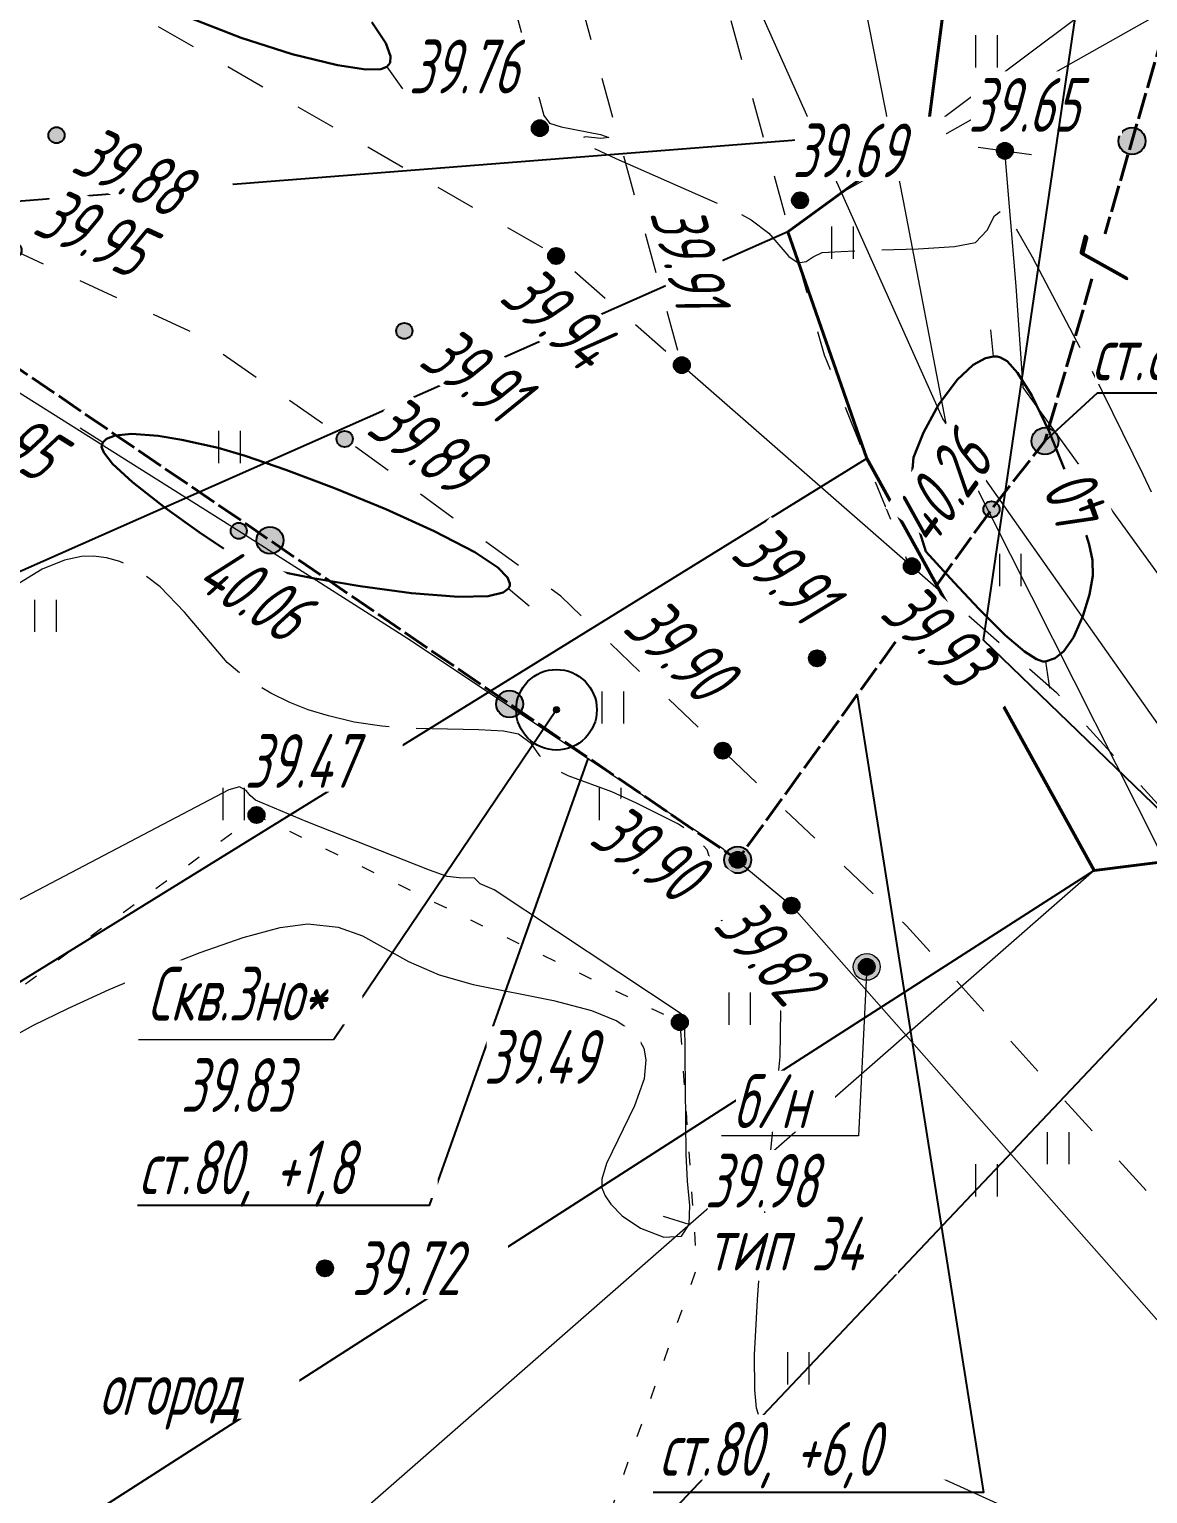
# Model space of a CAD drawing. Extents: x 2208637 to 2213412, y 575334 to 577367.
# Drawn here: x 2210995.19 to 2211016, y 576514.47 to 576541.71 of the extents above; entities that cross this region are included whole.
import ezdxf
from ezdxf.enums import TextEntityAlignment as Align

# ---------------------------------------------------------------- set-up
doc = ezdxf.new("R2010")
doc.units = 0
doc.header["$LTSCALE"] = 0.5
for name, pattern in [('2000_366_2', [1.5, 0.5, -1]), ('500_121_1_2', [1, 1, 0]), ('500_189_3_2', [3, 1.5, -1.5]), ('500_329_3', [6, 5, -1])]:
    doc.linetypes.add(name, pattern=pattern)
doc.layers.get('0').update_dxf_attribs({"lineweight": 25})
for name, color, linetype, lineweight in [('ИИ_ГАЗОПРОВОДЫ', 150, 'Continuous', 25), ('ИИ_ГОРИЗОНТАЛИ_ОСН', 32, 'Continuous', 15), ('ИИ_ГОРИЗОНТАЛИ_УТОЛЩ', 32, 'Continuous', 30), ('ИИ_ГРАНИЦЫ_ЗЕМЛЕПОЛЬЗОВАТЕЛЕЙ', 7, 'Continuous', 25), ('ИИ_ДОРОГИ_АД', 7, 'Continuous', 25), ('ИИ_КАБЕЛЯ_СВЯЗИ', 212, 'Continuous', 25), ('ИИ_ЛЭП_НН', 7, 'Continuous', 25), ('ИИ_ОГРАДЫ', 7, 'Continuous', 25), ('ИИ_ОТМЕТКИ', 7, 'Continuous', 25), ('ИИ_СКВАЖИНА', 7, 'Continuous', 25), ('ИИ_ТРАССЫ_КЛС', 5, 'Continuous', 40), ('ИИ_УГОДЬЯ', 7, 'Continuous', 25)]:
    doc.layers.add(name, color=color, linetype=linetype, lineweight=lineweight)
doc.styles.add('BM431', font='', dxfattribs={"height": 1})
doc.styles.add('D431', font='', dxfattribs={"height": 1})
doc.styles.add('GOST 2.304', font='cs_gost2304.shx', dxfattribs={"width": 0.8, "oblique": 15})
doc.styles.add('VNIPISIMPLEXCUR', font='simplex.shx', dxfattribs={"width": 0.8, "oblique": 15})
doc.styles.get('BM431').set_extended_font_data('bm431', italic=True)
doc.styles.get('D431').set_extended_font_data('D431', italic=True)
doc.linetypes.add('2000_417_2', pattern='A,0,[3,Topography.shx,S=1,R=0,X=0,Y=0],-1.5', length=1.5)
doc.linetypes.add('2000_475_1', pattern='A,3,[1,Topography.shx,S=0.5,R=90,X=0,Y=0],0', length=3)
doc.linetypes.add('2000_485_1', pattern='A,34.5,[1,Topography.shx,S=1.5,R=120,X=0.5,Y=-0.87],-0.01,[1,Topography.shx,S=1.5,R=0,X=-0.25,Y=0.43],0,[3,Topography.shx,S=1,R=0,X=0.5,Y=0],-0.01,[1,Topography.shx,S=1.5,R=60,X=0.5,Y=-0.87],-1,34.5', length=70.02)
doc.linetypes.add('500_132_1', pattern='A,4,[3,Topography.shx,S=2.5,R=0,X=0,Y=0],4,-2', length=10)
doc.linetypes.add('500_187', pattern='A,0,[3,Topography.shx,S=0.5,R=0,X=0,Y=0],-0.5', length=0.5)

# ---------------------------------------------------------------- blocks, each defined once
blk = doc.blocks.new('Лист 024_УС_ПК2+00-ПК8+57.26|2000_473')
at = {"color": 0, "linetype": 'Continuous', "lineweight": -2}
blk.add_lwpolyline([(0, 1), (0, -1)], dxfattribs=at)
blk = doc.blocks.new('500_329_6')
at = {"color": 0, "linetype": 'Continuous', "lineweight": -2}
blk.add_lwpolyline([(0, 0), (1, 0)], dxfattribs=at)
blk = doc.blocks.new('500_401')
at = {"color": 0, "linetype": 'Continuous', "lineweight": -2}
for points in [[(-0.4, 0), (-0.4, 1.2)], [(0.4, 0), (0.4, 1.2)]]:
    blk.add_lwpolyline(points, dxfattribs=at)
blk = doc.blocks.new('*U21')
at = {"color": 0, "linetype": 'Continuous', "lineweight": -2, "style": 'BM431'}
for tag, p in [('Характеристика', (3, 1.5)), ('Высота', (3, -3.5))]:
    blk.add_attdef(tag, p, '', height=2, dxfattribs=at)
at = {"color": 7, "linetype": 'Continuous', "lineweight": -2, "true_color": 0xffffff}
blk.add_wipeout([(0, 1.1), (0, -1.1), (1.2, -1.1), (1.2, 1.1)], dxfattribs=at)
at = {"color": 0, "linetype": 'Continuous', "lineweight": -2, "style": 'BM431'}
blk.add_attdef('Индекс_назначения_трубопровода', text='', height=2, dxfattribs=at).set_placement((0, 0), align=Align.MIDDLE_LEFT)
blk = doc.blocks.new('500_330_1')
at = {"linetype": 'Continuous', "lineweight": -2}
h = blk.add_hatch(color=0, dxfattribs=at)
h.dxf.hatch_style = 1
edge = h.paths.add_edge_path()
edge.add_arc((0, 0), 0.3, 0, 360)
at = {"color": 0, "linetype": 'Continuous', "lineweight": -2}
blk.add_circle((0, 0), 0.3, dxfattribs=at)
at = {"color": 0, "linetype": 'Continuous', "lineweight": -2, "style": 'GOST 2.304', "flags": 1}
for tag, p in [('Номер', (-1, -1)), ('Номер_рабочей_станции', (-1, -3.5))]:
    blk.add_attdef(tag, text='', height=2, dxfattribs=at).set_placement(p, align=Align.RIGHT)
at = {"color": 0, "linetype": 'Continuous', "lineweight": -2, "style": 'GOST 2.304'}
blk.add_attdef('Высота', (1, -1), '', height=2, dxfattribs=at)
at = {"color": 0, "linetype": 'Continuous', "lineweight": -2, "style": 'GOST 2.304', "flags": 1}
blk.add_attdef('Код', (0, -3.5), '', height=2, dxfattribs=at)
blk = doc.blocks.new('*U57')
at = {"linetype": 'Continuous', "lineweight": -2, "true_color": 0xffffff}
h = blk.add_hatch(color=7, dxfattribs=at)
h.dxf.hatch_style = 1
edge = h.paths.add_edge_path()
edge.add_arc((0, 0), 0.5, 0, 360)
at = {"linetype": 'Continuous', "lineweight": -2}
h = blk.add_hatch(color=0, dxfattribs=at)
edge = h.paths.add_edge_path()
edge.add_arc((0, 0), 0.1, 0, 360)
at = {"color": 0, "linetype": 'Continuous', "lineweight": -2}
for radius in [0.5, 0.1]:
    blk.add_circle((0, 0), radius, dxfattribs=at)
for tag, p, style in [('Номер', (0, -3), 'D431'), ('Тип', (0, -5.5), 'D431'), ('Высота', (0, -8), 'D431'), ('Пояснительная_надпись', (0, -10.5), 'BM431')]:
    blk.add_attdef(tag, p, '', height=2, dxfattribs=dict(at, style=style))
blk = doc.blocks.new('PF31B5894457B4BC2B75CC2A4A7EE51')
at = {"color": 0, "linetype": '2000_485_1', "lineweight": -2, "flags": 128}
blk.add_lwpolyline([(2211034.86, 576550.46), (2211041.3, 576548.56), (2211053.02, 576545.49), (2211062.57, 576543.46), (2211069.57, 576541), (2211098.13, 576530.67), (2211093.86, 576507.71), (2211059.32, 576485.6), (2211012.94, 576530.35), (2211015.25, 576546), (2211016.87, 576547.72), (2211020.09, 576547.7), (2211023.69, 576553.94)], close=True, dxfattribs=at)
at = {"color": 0, "lineweight": -2, "flags": 1}
for tag in ['Адрес (местоположение) участка', 'Дата постановки на учет', 'Тип объекта', 'Статус записи о ЗУ по справочнику', 'Кадастровый номер, обозначение, учетный номер объекта', 'Кадастровый номер квартала', 'Вид разрешенного использования по классификатору', 'Площадь, кв.м', 'Категория земель', 'Вид использования по документу', 'Кадастровая стоимость']:
    blk.add_attdef(tag, (0, 0), '', height=0.2, dxfattribs=at)
blk = doc.blocks.new('*U65')
at = {"color": 7, "true_color": 0xffffff}
blk.add_wipeout([(-1.24, 1.1), (1.34, 1.1), (1.34, -1.1), (-1.24, -1.1)], dxfattribs=at)
at = {"color": 0, "linetype": 'Continuous', "lineweight": -2, "style": 'GOST 2.304', "oblique": 15, "width": 0.8}
blk.add_attdef('Высота', text='', height=2, dxfattribs=at).set_placement((0, 0), align=Align.MIDDLE_CENTER)
blk = doc.blocks.new('*U74')
at = {"linetype": 'Continuous', "lineweight": -2}
h = blk.add_hatch(color=0, dxfattribs=at)
edge = h.paths.add_edge_path()
edge.add_arc((0, 0), 0.1, 0, 360)
at = {"color": 0, "linetype": 'Continuous', "lineweight": 20}
blk.add_lwpolyline([(-15.553, -12.263), (-8.285, -12.263)], dxfattribs=at)
at = {"color": 0, "linetype": 'Continuous', "lineweight": -2}
for radius in [1.5, 0.1]:
    blk.add_circle((0, 0), radius, dxfattribs=at)
at = {"color": 0, "linetype": 'Continuous', "lineweight": 20, "style": 'D431'}
blk.add_attdef('Глубина', text='', height=2, dxfattribs=at).set_placement((-2, -1), align=Align.RIGHT)
at = {"color": 0, "linetype": 'Continuous', "lineweight": 20}
for tag, style, p in [('Назначение_и_номер_скважины', 'D431', (-11.919, -11.563)), ('Отметка_земли', 'BM431', (-11.919, -14.963))]:
    blk.add_attdef(tag, text='', height=2, dxfattribs=dict(at, style=style)).set_placement(p, align=Align.CENTER)
blk = doc.blocks.new('500_107_1_1')
at = {"linetype": 'Continuous', "lineweight": -2}
h = blk.add_hatch(color=0, dxfattribs=at)
h.dxf.hatch_style = 1
edge = h.paths.add_edge_path()
edge.add_arc((0, 0), 0.5, 0, 360)
at = {"color": 0, "linetype": 'Continuous', "lineweight": -2}
blk.add_circle((0, 0), 0.5, dxfattribs=at)
at = {"color": 0, "linetype": 'Continuous', "lineweight": -2, "style": 'VNIPISIMPLEXCUR', "oblique": 15, "width": 0.8}
for tag, p in [('Номер', (1, -0.5)), ('Тип', (1, -3)), ('Высота', (1, -5.5)), ('Пояснительная_надпись', (1, -8))]:
    blk.add_attdef(tag, p, '', height=2, dxfattribs=at)

msp = doc.modelspace()

# ---------------------------------------------------------------- linework, layer by layer
at = {"layer": 'ИИ_ГАЗОПРОВОДЫ', "color": 7, "linetype": '500_121_1_2', "lineweight": 40, "flags": 128}
msp.add_lwpolyline([(2210947.509, 576553.129), (2210962.73, 576547.52), (2210976.437, 576542.375), (2210981.974, 576540.409), (2210987.843, 576538.033), (2210994.856, 576535.495), (2211008.37, 576526.26), (2211013.09, 576532.78), (2211014.085, 576534.05), (2211016.197, 576541.336), (2211017.412, 576545.107), (2211019.38, 576550.369), (2211021.035, 576553.701), (2211023.92, 576559.7), (2211026.15, 576564.54), (2211027.77, 576568.06), (2211032.38, 576577.47), (2211034.5, 576581.95), (2211065.448, 576568.443), (2211075.152, 576564.598), (2211082.651, 576561.98), (2211099.808, 576555.972), (2211106.03, 576558.44), (2211110.98, 576559.97), (2211115.68, 576561.55), (2211120.47, 576563.15), (2211125.59, 576564.86), (2211129.62, 576566.16), (2211135.176, 576556.65), (2211140.856, 576544.549), (2211140.961, 576544.326), (2211144.553, 576536.806), (2211148.385, 576528.784), (2211153.244, 576518.943), (2211158.041, 576509.227), (2211158.514, 576508.27)], dxfattribs=at)
at = {"layer": 'ИИ_ГАЗОПРОВОДЫ', "color": 7, "flags": 128}
for points in [[(2211014.085, 576534.05), (2211015.061, 576534.951), (2211020.541, 576534.951)], [(2211010.592, 576529.329), (2211012.942, 576514.492), (2211006.798, 576514.492)], [(2211005.588, 576528.161), (2211002.632, 576519.828), (2210997.209, 576519.828)]]:
    msp.add_lwpolyline(points, dxfattribs=at)
at = {"layer": 'ИИ_ГОРИЗОНТАЛИ_ОСН', "color": 32, "linetype": '500_329_3', "lineweight": 20, "elevation": 39.75, "flags": 128}
for points in [[(2211022.288, 576547.499), (2211022.288, 576547.499), (2211022.365, 576547.435), (2211022.332, 576547.16), (2211021.983, 576544.644), (2211021.86, 576543.888), (2211021.77, 576543.495), (2211021.594, 576543.22), (2211021.209, 576542.828), (2211019.347, 576542.646), (2211018.336, 576542.577), (2211017.398, 576542.548), (2211016.806, 576542.57), (2211016.509, 576542.622), (2211016.4, 576542.676), (2211016.377, 576542.71), (2211016.37, 576542.761), (2211016.417, 576542.868), (2211016.614, 576543.039), (2211017.038, 576543.282), (2211017.663, 576543.604), (2211018.1, 576543.871), (2211018.314, 576544.074), (2211018.376, 576544.21), (2211018.378, 576544.278), (2211018.36, 576544.335), (2211018.262, 576544.456), (2211017.987, 576544.647), (2211017.441, 576544.908), (2211016.6, 576545.224), (2211015.754, 576545.495), (2211014.773, 576545.771), (2211014.581, 576545.764), (2211014.436, 576545.792), (2211014.42, 576545.959), (2211014.444, 576546.225), (2211014.378, 576546.475), (2211014.159, 576546.593), (2211012.294, 576547.187), (2211011.478, 576547.479), (2211010.667, 576547.826), (2211009.983, 576548.19), (2211009.297, 576548.611), (2211007.451, 576549.841), (2211006.983, 576550.116), (2211006.627, 576550.26), (2211006.154, 576550.352), (2211005.739, 576550.374), (2211005.355, 576550.302), (2211004.973, 576550.11), (2211004.692, 576549.825), (2211004.551, 576549.493), (2211004.435, 576549.114), (2211004.23, 576548.69), (2211003.931, 576548.323), (2211002.975, 576547.324), (2211002.503, 576546.787), (2211002.212, 576546.384), (2211002.076, 576546.114), (2211002.036, 576545.954), (2211002.033, 576545.882), (2211002.081, 576545.657), (2211002.192, 576545.475), (2211002.415, 576545.273), (2211002.766, 576545.038), (2211003.133, 576544.761), (2211003.45, 576544.373), (2211003.695, 576543.813), (2211003.963, 576543.005), (2211004.226, 576542.1), (2211004.767, 576540.107), (2211004.867, 576539.964), (2211005.089, 576539.893), (2211005.821, 576539.753), (2211005.975, 576539.695), (2211005.822, 576539.68), (2211005.542, 576539.707), (2211005.381, 576539.679), (2211005.583, 576539.554), (2211006.106, 576539.308), (2211008.108, 576538.426), (2211008.42, 576538.28), (2211008.619, 576538.164), (2211008.95, 576537.919), (2211009.321, 576537.484), (2211009.492, 576537.365), (2211009.641, 576537.388), (2211009.773, 576537.476), (2211009.944, 576537.556), (2211010.292, 576537.58), (2211011.724, 576537.628), (2211012.404, 576537.672), (2211012.792, 576537.744), (2211013.009, 576537.973), (2211013.146, 576538.24), (2211013.299, 576538.357), (2211013.482, 576538.113), (2211013.846, 576537.48), (2211014.875, 576535.521), (2211015.905, 576533.438), (2211016.269, 576532.65), (2211016.452, 576532.191), (2211016.547, 576531.717), (2211016.59, 576530.576), (2211016.768, 576529.759), (2211016.781, 576529.547), (2211016.709, 576529.322), (2211016.605, 576529.145), (2211016.572, 576528.937), (2211016.695, 576528.659), (2211016.969, 576528.209), (2211017.321, 576527.709), (2211017.609, 576527.357), (2211017.805, 576527.163), (2211017.965, 576527.058), (2211018.128, 576527.029), (2211018.278, 576527.056), (2211018.727, 576527.26), (2211019.033, 576527.295), (2211019.399, 576527.236), (2211019.791, 576527.117), (2211020.177, 576526.912), (2211020.528, 576526.595), (2211020.751, 576526.131), (2211020.978, 576525.359), (2211021.554, 576522.859), (2211021.663, 576522.52), (2211021.828, 576522.381), (2211022.009, 576522.309), (2211022.207, 576522.187), (2211022.381, 576521.982), (2211023.565, 576520.401), (2211024.109, 576519.718), (2211024.69, 576519.038), (2211025.218, 576518.474), (2211026.305, 576517.408), (2211027.616, 576516.181), (2211027.861, 576515.929), (2211028.122, 576515.627), (2211028.731, 576514.804), (2211030.365, 576512.251), (2211030.773, 576511.673), (2211031.047, 576511.379), (2211031.336, 576511.306), (2211031.898, 576511.368), (2211032.111, 576511.272), (2211032.199, 576510.953), (2211032.171, 576510.466), (2211032.106, 576509.93), (2211032.089, 576509.464), (2211032.137, 576508.861), (2211032.191, 576508.604), (2211032.303, 576508.296), (2211032.483, 576507.981), (2211032.841, 576507.438), (2211033.326, 576506.735), (2211034.486, 576505.123), (2211035.572, 576503.695), (2211035.966, 576503.222), (2211036.488, 576502.651), (2211037.005, 576502.122), (2211037.474, 576501.681), (2211037.787, 576501.426), (2211037.971, 576501.306), (2211038.064, 576501.267), (2211038.154, 576501.265), (2211038.251, 576501.309), (2211038.378, 576501.436), (2211038.534, 576501.633), (2211038.754, 576501.746), (2211038.952, 576501.61), (2211039.228, 576501.283), (2211039.559, 576500.818), (2211039.922, 576500.271), (2211040.578, 576499.237), (2211041.367, 576497.87), (2211042.695, 576495.443), (2211043.354, 576494.158), (2211043.633, 576493.535), (2211044.213, 576491.989), (2211044.399, 576491.545), (2211044.62, 576491.12), (2211044.93, 576490.625), (2211045.249, 576490.17), (2211045.551, 576489.789), (2211045.761, 576489.561), (2211045.964, 576489.398), (2211046.042, 576489.374), (2211046.14, 576489.38), (2211046.286, 576489.436), (2211046.467, 576489.531), (2211046.647, 576489.539), (2211046.692, 576489.362), (2211046.64, 576489.09), (2211046.633, 576488.771), (2211046.776, 576488.208), (2211046.912, 576487.837), (2211047.102, 576487.439), (2211047.356, 576487.04), (2211047.672, 576486.702), (2211048.037, 576486.43), (2211048.437, 576486.165), (2211048.858, 576485.848), (2211049.285, 576485.418), (2211049.656, 576484.973), (2211050.033, 576484.498), (2211050.378, 576484.015), (2211050.652, 576483.55), (2211050.794, 576483.205), (2211050.843, 576482.97), (2211050.844, 576482.827), (2211050.83, 576482.766)], [(2211032.961, 576497.059), (2211033.094, 576496.764), (2211033.112, 576496.647), (2211033.061, 576496.586), (2211032.967, 576496.555), (2211032.782, 576496.571), (2211032.464, 576496.696), (2211031.982, 576496.987), (2211031.441, 576497.386), (2211030.881, 576497.851), (2211030.34, 576498.338), (2211029.887, 576498.837), (2211029.261, 576499.628), (2211028.521, 576500.619), (2211026.942, 576502.829), (2211025.237, 576505.332), (2211025.087, 576505.58), (2211025.21, 576505.878), (2211025.086, 576505.977), (2211024.88, 576506.07), (2211024.211, 576506.427), (2211023.589, 576506.783), (2211022.869, 576507.236), (2211022.122, 576507.77), (2211021.418, 576508.368), (2211020.842, 576509), (2211020.397, 576509.629), (2211019.701, 576510.803), (2211019.349, 576511.308), (2211018.928, 576511.734), (2211018.4, 576512.097), (2211017.921, 576512.325), (2211016.939, 576512.646), (2211016.349, 576512.875), (2211013.931, 576513.95), (2211011.549, 576515.038), (2211011.016, 576515.266), (2211010.574, 576515.433), (2211010.128, 576515.529), (2211009.355, 576515.569), (2211009.099, 576515.625), (2211008.931, 576515.715), (2211008.785, 576515.862), (2211008.719, 576516.059), (2211008.686, 576516.405), (2211008.684, 576517.053), (2211008.736, 576518.076), (2211008.828, 576519.221), (2211009.16, 576522.599), (2211009.173, 576523.458), (2211009.116, 576524.47), (2211009.066, 576524.736), (2211008.934, 576524.954), (2211008.628, 576525.065), (2211008.278, 576525.05), (2211007.979, 576525.163), (2211007.889, 576525.411), (2211007.913, 576526.094), (2211007.801, 576526.445), (2211007.564, 576526.722), (2211007.27, 576526.923), (2211006.488, 576527.315), (2211006.029, 576527.525), (2211005.216, 576527.823), (2211004.922, 576527.971), (2211004.691, 576528.196), (2211004.536, 576528.417), (2211004.295, 576528.6), (2211004.015, 576528.656), (2211003.554, 576528.68), (2211002.357, 576528.707), (2211001.753, 576528.745), (2211001.235, 576528.823), (2211000.758, 576528.938), (2211000.379, 576529.052), (2211000.042, 576529.185), (2210999.688, 576529.362), (2210999.263, 576529.606), (2210998.873, 576529.93), (2210998.08, 576530.871), (2210997.629, 576531.34), (2210997.221, 576531.645), (2210996.879, 576531.808), (2210996.631, 576531.877), (2210996.388, 576531.907), (2210996.168, 576531.901), (2210995.849, 576531.838), (2210995.435, 576531.669), (2210994.918, 576531.354), (2210993.785, 576530.555), (2210993.117, 576530.165), (2210992.347, 576529.842), (2210991.465, 576529.593), (2210990.524, 576529.389), (2210989.594, 576529.229), (2210988.051, 576529.025), (2210987.401, 576528.962), (2210987.281, 576528.97), (2210987.231, 576527.88), (2210987.179, 576527.243), (2210987.094, 576526.599), (2210986.947, 576525.937), (2210986.416, 576524.119), (2210986.382, 576523.832), (2210986.494, 576523.644), (2210986.663, 576523.515), (2210986.824, 576523.327), (2210986.954, 576523.06), (2210987.047, 576522.758), (2210987.066, 576522.393)]]:
    msp.add_lwpolyline(points, dxfattribs=at)
at = {"layer": 'ИИ_ГОРИЗОНТАЛИ_ОСН', "elevation": 39.5, "flags": 128}
msp.add_lwpolyline([(2210994.825, 576522.939), (2210995.271, 576523.183), (2210995.91, 576523.496), (2210996.68, 576523.847), (2210997.522, 576524.204), (2210998.373, 576524.537), (2210999.172, 576524.814), (2210999.86, 576525.002), (2211000.374, 576525.071), (2211000.941, 576525.009), (2211001.389, 576524.849), (2211002.249, 576524.37), (2211002.819, 576524.119), (2211003.447, 576523.944), (2211004.943, 576523.645), (2211005.65, 576523.458), (2211006.122, 576523.263), (2211006.395, 576523.079), (2211006.528, 576522.935), (2211006.623, 576522.756), (2211006.664, 576522.539), (2211006.628, 576522.187), (2211006.452, 576521.687), (2211005.93, 576520.611), (2211005.846, 576520.321), (2211005.845, 576520.16), (2211005.905, 576520.009), (2211006.011, 576519.853), (2211006.223, 576519.639), (2211006.565, 576519.408), (2211006.998, 576519.243), (2211007.325, 576519.262), (2211007.468, 576519.477), (2211007.479, 576519.833), (2211007.434, 576520.285), (2211007.41, 576520.783), (2211007.386, 576523.267), (2211007.375, 576523.324), (2211007.319, 576523.398), (2211003.84, 576525.702), (2211003.579, 576525.812), (2211003.474, 576525.917), (2211003.188, 576525.924), (2211002.964, 576525.954), (2211002.635, 576526.07), (2211000.343, 576526.974), (2210999.403, 576527.369), (2210999.3, 576527.459), (2210999.227, 576527.549), (2210999.101, 576527.619), (2210998.904, 576527.562), (2210994.742, 576525.377)], dxfattribs=at)
at = {"layer": 'ИИ_ГОРИЗОНТАЛИ_УТОЛЩ', "elevation": 40, "flags": 128}
msp.add_lwpolyline([(2210998.178, 576541.924), (2210999.135, 576541.554), (2211000.086, 576541.249), (2211000.928, 576541.041), (2211001.455, 576540.965), (2211001.731, 576540.971), (2211001.845, 576541.009), (2211001.904, 576541.088), (2211001.911, 576541.212), (2211001.823, 576541.451), (2211001.564, 576541.843)], dxfattribs=at)
for points in [[(2211013.197, 576535.623), (2211013.125, 576535.625), (2211012.977, 576535.593), (2211012.751, 576535.468), (2211012.451, 576535.189), (2211012.104, 576534.723), (2211011.823, 576534.212), (2211011.641, 576533.746), (2211011.593, 576533.183), (2211011.68, 576532.617), (2211011.871, 576531.999), (2211012.395, 576531.417), (2211012.852, 576530.928), (2211013.343, 576530.443), (2211013.705, 576530.137), (2211013.929, 576529.993), (2211014.046, 576529.951), (2211014.093, 576529.949), (2211014.274, 576530.012), (2211014.433, 576530.144), (2211014.614, 576530.398), (2211014.79, 576530.791), (2211014.914, 576531.199), (2211014.974, 576531.544), (2211014.966, 576531.834), (2211014.905, 576532.126), (2211014.672, 576532.895), (2211014.45, 576533.52), (2211014.164, 576534.229), (2211013.842, 576534.899), (2211013.576, 576535.323), (2211013.381, 576535.534), (2211013.257, 576535.608)], [(2210998.708, 576533.927), (2210998.031, 576534.074), (2210997.59, 576534.146), (2210997.1, 576534.184), (2210996.794, 576534.156), (2210996.632, 576534.091), (2210996.564, 576534.025), (2210996.538, 576533.943), (2210996.578, 576533.838), (2210996.744, 576533.63), (2210997.117, 576533.287), (2210997.724, 576532.811), (2210998.355, 576532.358), (2210999.124, 576531.843), (2210999.307, 576531.748), (2210999.505, 576531.691), (2211000.471, 576531.502), (2211001.35, 576531.352), (2211002.3, 576531.221), (2211003.176, 576531.151), (2211003.728, 576531.166), (2211004.006, 576531.232), (2211004.109, 576531.307), (2211004.132, 576531.356), (2211004.135, 576531.403), (2211004.09, 576531.51), (2211003.907, 576531.696), (2211003.481, 576531.982), (2211002.727, 576532.377), (2211001.823, 576532.786), (2211000.869, 576533.177), (2210999.964, 576533.518), (2210999.211, 576533.778)]]:
    msp.add_lwpolyline(points, close=True, dxfattribs=at)
at = {"layer": 'ИИ_ДОРОГИ_АД', "color": 7, "linetype": '500_189_3_2', "lineweight": 20, "flags": 128}
for points in [[(2211002.342, 576559.959), (2211003.204, 576555.677), (2211003.576, 576553.143), (2211004.884, 576544.232), (2211007.33, 576535.463)], [(2211006.127, 576553.665), (2211007.433, 576544.772), (2211009.977, 576535.652), (2211011.537, 576531.786)], [(2210972.451, 576551.539), (2210974.392, 576550.825), (2210978.01, 576549.56), (2210981.598, 576548.238), (2210989.321, 576545.393), (2210992.757, 576544.011), (2210995.854, 576542.764), (2211004.991, 576537.507), (2211007.33, 576535.463)], [(2211053.838, 576469.887), (2211049.41, 576475.45), (2211044.337, 576480.917), (2211040.784, 576485.251), (2211039.13, 576487.74), (2211034.017, 576495.51), (2211026.364, 576506.928), (2211017.264, 576518.671), (2211011.512, 576525.034), (2211008.093, 576528.292), (2211005.079, 576531.163), (2211001.06, 576534.09), (2210998.174, 576536.094), (2210994.9, 576537.6), (2210993.809, 576538.14), (2210991.121, 576539.4), (2210981.804, 576543.045), (2210980.081, 576543.543), (2210973.832, 576545.348), (2210966.426, 576547.655), (2210965.459, 576547.956), (2210959.571, 576549.858)], [(2211011.537, 576531.786), (2211011.609, 576531.723), (2211014.297, 576529.374), (2211021.462, 576521.484), (2211027.841, 576514.333), (2211031.104, 576509.84), (2211037.754, 576500.681), (2211039.166, 576498.795), (2211042.274, 576494.644), (2211045.979, 576488.976), (2211047.253, 576487.027), (2211054.045, 576478.936), (2211055.603, 576477.078), (2211064.335, 576467.711), (2211074.19, 576459.369), (2211078.262, 576456.089), (2211081.616, 576453.388), (2211089.915, 576446.134), (2211095.67, 576440.25), (2211097.851, 576438.207), (2211100.795, 576435.138), (2211102.939, 576432.903)]]:
    msp.add_lwpolyline(points, dxfattribs=at)
at = {"layer": 'ИИ_ДОРОГИ_АД', "color": 7, "linetype": '500_187', "lineweight": 20, "flags": 128}
msp.add_lwpolyline([(2211007.33, 576535.463), (2211011.537, 576531.786)], dxfattribs=at)
at = {"layer": 'ИИ_ДОРОГИ_АД', "lineweight": 20, "elevation": 39.86, "flags": 128}
msp.add_lwpolyline([(2211015, 576526.061), (2210983.269, 576498.292), (2210967.064, 576498.292)], dxfattribs=at)
at = {"layer": 'ИИ_КАБЕЛЯ_СВЯЗИ', "linetype": '500_132_1', "lineweight": 20, "flags": 128}
for points, elevation in [([(2211122.522, 576400.363), (2211118.072, 576407.323), (2211104.673, 576429.893), (2211090.113, 576443.534), (2211060.374, 576464.655), (2211045.654, 576479.785), (2211029.635, 576505.835), (2211018.566, 576521.776), (2211012.266, 576534.276), (2211011.455, 576538.519), (2211005.857, 576567.016), (2210995.538, 576592.636), (2210994.338, 576612.677), (2211006.398, 576609.606), (2211012.198, 576606.716)], -0.758), ([(2211125.812, 576402.713), (2211105.833, 576430.983), (2211091.9, 576444.591), (2211073.714, 576459.524), (2211062.324, 576470.285), (2211049.564, 576484.255), (2211020.496, 576522.676), (2211012.186, 576534.466), (2211008.356, 576543.026), (2211002.78, 576566.844), (2210997.807, 576584.706), (2210995.318, 576591.766), (2211003.898, 576599.476), (2211009.398, 576605.256), (2211011.388, 576605.076)], -0.759)]:
    msp.add_lwpolyline(points, dxfattribs=dict(at, elevation=elevation))
at = {"layer": 'ИИ_КАБЕЛЯ_СВЯЗИ', "lineweight": 20, "elevation": 39.68, "flags": 128}
for points in [[(2211011.284, 576539.387), (2211017.106, 576543.755), (2211031.355, 576543.755)], [(2211010.304, 576538.672), (2211016.724, 576542.297), (2211030.914, 576542.297)]]:
    msp.add_lwpolyline(points, dxfattribs=at)
at = {"layer": 'ИИ_ЛЭП_НН', "lineweight": 20, "flags": 128}
msp.add_lwpolyline([(2211010.77, 576524.27), (2211010.615, 576521.127), (2211008.069, 576521.127)], dxfattribs=at)
at = {"layer": 'ИИ_ОГРАДЫ', "linetype": '2000_475_1', "lineweight": 20, "flags": 128}
for points in [[(2210980.859, 576540.468), (2210981.82, 576540.04), (2210983.09, 576539.59), (2210988.68, 576537.46), (2210994.42, 576535.32), (2210994.788, 576535.09), (2210999.09, 576532.38), (2211002.216, 576530.388), (2211008.07, 576526.49), (2211009.37, 576525.41), (2211019.32, 576514.13), (2211024.562, 576506.311), (2211024.993, 576505.68), (2211030.44, 576497.9), (2211033.428, 576493.333), (2211037.42, 576487.58), (2211041.08, 576481.17), (2211041.121, 576481.124)], [(2211095.55, 576531.18), (2211097.2, 576515.66), (2211095.5, 576514.62), (2211085.03, 576509.37), (2211073.28, 576504.97), (2211064.984, 576502.88), (2211056.69, 576499.7), (2211052.97, 576492.94), (2211050.76, 576487.48), (2211046.13, 576492.91), (2211038.74, 576502.33), (2211033.819, 576508.803), (2211027.87, 576516.63), (2211020.07, 576526.22), (2211013.68, 576535.05), (2211013.55, 576536.93), (2211013.34, 576539.45)]]:
    msp.add_lwpolyline(points, dxfattribs=at)
at = {"layer": 'ИИ_СКВАЖИНА', "elevation": 39.833, "flags": 128}
msp.add_lwpolyline([(2211005, 576529.052), (2211000.858, 576522.92)], dxfattribs=at)
at = {"layer": 'ИИ_ТРАССЫ_КЛС', "flags": 128}
msp.add_lwpolyline([(2211107.637, 576584.55), (2211101.85, 576557.86), (2211100.623, 576546.71), (2211099.537, 576533.931), (2211107.237, 576498.814), (2211109.709, 576475.008), (2211060.149, 576474.317), (2211041.011, 576497.758), (2211038.21, 576497.155), (2211029.963, 576508.216), (2211031.248, 576510.646), (2211018.887, 576526.555), (2211015, 576526.061), (2211010.77, 576533.726), (2211009.3, 576537.94), (2211011.906, 576539.84), (2211014.291, 576558.224), (2211012.094, 576566.952), (2211013.11, 576598.234)], dxfattribs=at)
at = {"layer": 'ИИ_ТРАССЫ_КЛС', "lineweight": 25, "flags": 128}
for points in [[(2211011.906, 576539.84), (2210955.249, 576535.382), (2210945.844, 576535.382)], [(2211009.3, 576537.94), (2210954.894, 576513.866), (2210944.556, 576513.866)], [(2211010.77, 576533.726), (2210961.974, 576503.567), (2210952.635, 576503.567)], [(2211018.887, 576526.555), (2210979.742, 576485.165), (2210970.225, 576485.165)], [(2211015, 576526.061), (2210983.93, 576506.115), (2210974.098, 576506.115)]]:
    msp.add_lwpolyline(points, dxfattribs=at)
at = {"layer": 'ИИ_УГОДЬЯ', "linetype": '2000_366_2', "lineweight": 20, "flags": 128}
msp.add_lwpolyline([(2210992.097, 576521.745), (2210999.42, 576527.094), (2211007.294, 576523.24), (2211007.609, 576518.677), (2211004.302, 576509.316), (2210989.263, 576510.732)], close=True, dxfattribs=at)

# ---------------------------------------------------------------- block references
at = {"layer": 'ИИ_ГАЗОПРОВОДЫ', "color": 7, "xscale": 0.5, "yscale": 0.5, "zscale": 0.5}
for p in [(2211015.703, 576539.632, 39.648), (2211014.085, 576534.05, 39.986), (2210999.671, 576532.204, 40.048), (2211004.127, 576529.159, 39.8), (2211008.37, 576526.26, 39.9)]:
    msp.add_blockref('500_107_1_1', p, dxfattribs=at)
at = {"layer": 'ИИ_ГОРИЗОНТАЛИ_ОСН'}
for p, xscale, yscale, zscale, rotation in [((2211001.845, 576541.009, 40), 0.4999999999999998, 0.4999999999999998, 0.4999999999999998, 305.7228645547279), ((2211013.125, 576535.625, 40), 0.5, 0.5, 0.5, 95.46405923587196), ((2210996.564, 576534.025, 40), 0.5, 0.5, 0.5, 148.3207975045077), ((2211004.109, 576531.307, 40), 0.5, 0.5, 0.5, 320.0566405869997), ((2211014.093, 576529.949, 40), 0.4999999999999998, 0.4999999999999998, 0.4999999999999998, 278.6217519919564), ((2211007.468, 576519.477, 39.5), 0.4999999999999998, 0.4999999999999998, 0.4999999999999998, 162.2927661766867)]:
    msp.add_blockref('500_329_6', p, dxfattribs=dict(at, xscale=xscale, yscale=yscale, zscale=zscale, rotation=rotation))
at = {"layer": 'ИИ_ОГРАДЫ', "lineweight": 20, "ltscale": 0.5, "xscale": 0.5, "yscale": 0.5, "zscale": 0.5, "rotation": 82.03501471256683}
msp.add_blockref('Лист 024_УС_ПК2+00-ПК8+57.26|2000_473', (2211013.34, 576539.45, 39.65), dxfattribs=at)
at = {"layer": 'ИИ_УГОДЬЯ', "lineweight": 20, "xscale": 0.5, "yscale": 0.5, "zscale": 0.5}
for p in [(2211013, 576541), (2211010.321, 576537.443), (2210998.92, 576533.64), (2211013.443, 576531.351), (2210995.5, 576530.5), (2211006.051, 576528.794), (2210999, 576527), (2211006, 576527), (2211008.41, 576523.194), (2211014.332, 576520.597), (2211013, 576520), (2211009.5, 576516.5)]:
    msp.add_blockref('500_401', p, dxfattribs=at)

# ---------------------------------------------------------------- next in the draw order: wipeouts: each hides what was drawn before it
at = {"lineweight": 0}
for points, layer in [([(2211015.686, 576536.987), (2211015.874, 576537.732), (2211014.769, 576538.011), (2211014.58, 576537.266)], 'ИИ_ГАЗОПРОВОДЫ'), ([(2211015.013, 576535.11), (2211020.754, 576535.11), (2211020.754, 576536.25), (2211015.013, 576536.25)], 'ИИ_ГАЗОПРОВОДЫ'), ([(2210997.286, 576519.97), (2211002.787, 576519.97), (2211002.787, 576521.11), (2210997.286, 576521.11)], 'ИИ_ГАЗОПРОВОДЫ'), ([(2211006.966, 576514.733), (2211012.647, 576514.733), (2211012.647, 576515.931), (2211006.966, 576515.931)], 'ИИ_ГАЗОПРОВОДЫ'), ([(2211015.404, 576532.54), (2211015.015, 576533.633), (2211013.941, 576533.25), (2211014.33, 576532.158)], 'ИИ_ГОРИЗОНТАЛИ_УТОЛЩ'), ([(2211008.339, 576521.202), (2211010.179, 576521.202), (2211010.179, 576522.342), (2211008.339, 576522.342)], 'ИИ_ЛЭП_НН'), ([(2211007.845, 576518.55), (2211011.352, 576518.55), (2211011.352, 576519.69), (2211007.845, 576519.69)], 'ИИ_ЛЭП_НН'), ([(2211002.302, 576540.448), (2211005.05, 576540.448), (2211005.05, 576541.646), (2211002.302, 576541.646)], 'ИИ_ОТМЕТКИ'), ([(2211012.709, 576539.734), (2211015.517, 576539.734), (2211015.517, 576540.931), (2211012.709, 576540.931)], 'ИИ_ОТМЕТКИ'), ([(2211009.438, 576538.887), (2211012.246, 576538.887), (2211012.246, 576540.085), (2211009.438, 576540.085)], 'ИИ_ОТМЕТКИ'), ([(2210995.241, 576537.84), (2210997.792, 576536.666), (2210998.268, 576537.702), (2210995.717, 576538.875)], 'ИИ_ОТМЕТКИ'), ([(2211003.9, 576536.588), (2211005.908, 576534.833), (2211006.658, 576535.691), (2211004.65, 576537.446)], 'ИИ_ОТМЕТКИ'), ([(2210993.601, 576534.273), (2210995.981, 576532.783), (2210996.586, 576533.749), (2210994.206, 576535.239)], 'ИИ_ОТМЕТКИ'), ([(2211012.099, 576532.093), (2211013.695, 576534.297), (2211012.708, 576535.011), (2211011.113, 576532.807)], 'ИИ_ОТМЕТКИ'), ([(2210998.297, 576531.237), (2211000.591, 576529.774), (2211001.235, 576530.784), (2210998.94, 576532.247)], 'ИИ_ОТМЕТКИ'), ([(2211006.192, 576530.45), (2211008.225, 576528.513), (2211009.011, 576529.338), (2211006.978, 576531.275)], 'ИИ_ОТМЕТКИ'), ([(2210999.25, 576527.53), (2211002.138, 576527.53), (2211002.138, 576528.67), (2210999.25, 576528.67)], 'ИИ_ОТМЕТКИ'), ([(2211007.868, 576524.932), (2211009.741, 576522.809), (2211010.654, 576523.614), (2211008.781, 576525.738)], 'ИИ_ОТМЕТКИ'), ([(2211003.7, 576522.025), (2211006.568, 576522.025), (2211006.568, 576523.165), (2211003.7, 576523.165)], 'ИИ_ОТМЕТКИ'), ([(2210992.486, 576520.749), (2210995.374, 576520.749), (2210995.374, 576521.889), (2210992.486, 576521.889)], 'ИИ_ОТМЕТКИ'), ([(2211001.244, 576518.093), (2211004.096, 576518.093), (2211004.096, 576519.31), (2211001.244, 576519.31)], 'ИИ_ОТМЕТКИ'), ([(2210996.973, 576523.2), (2211001.39, 576523.2), (2211001.39, 576524.392), (2210996.973, 576524.392)], 'ИИ_СКВАЖИНА'), ([(2210997.754, 576521.5), (2211000.562, 576521.5), (2211000.562, 576522.64), (2210997.754, 576522.64)], 'ИИ_СКВАЖИНА'), ([(2210996.535, 576515.864), (2211000.216, 576515.864), (2211000.216, 576517.035), (2210996.535, 576517.035)], 'ИИ_УГОДЬЯ')]:
    msp.add_wipeout(points, dxfattribs=at).dxf.layer = layer

# ---------------------------------------------------------------- next in the draw order: block references
at = {"layer": 'ИИ_ГАЗОПРОВОДЫ', "color": 7, "lineweight": 30}
ref = msp.add_blockref('*U21', (2211015.121, 576537.078), dxfattribs=dict(at, xscale=0.4999999999999998, yscale=0.4999999999999998, zscale=0.4999999999999998, rotation=75.81376221838457))
ref.add_attrib('Индекс_назначения_трубопровода', 'Г', dxfattribs={"layer": '0', "color": 0, "linetype": 'Continuous', "lineweight": -2, "height": 1, "rotation": 75.8138, "style": 'GOST 2.304', "oblique": 15, "width": 0.8}).set_placement((2211015.121, 576537.078), align=Align.MIDDLE_LEFT)
at = {"layer": 'ИИ_ОТМЕТКИ'}
ref = msp.add_blockref('500_330_1', (2211004.69, 576539.87, 39.76), dxfattribs=dict(at, xscale=0.5, yscale=0.5, zscale=0.5))
ref.add_attrib('Высота', '39.76', (2211002.252, 576540.518), dxfattribs={"layer": '0', "color": 0, "linetype": 'Continuous', "lineweight": -2, "height": 1, "style": 'GOST 2.304', "oblique": 15, "width": 0.8})
ref = msp.add_blockref('500_330_1', (2211013.34, 576539.45, 39.65), dxfattribs=dict(at, xscale=0.5, yscale=0.5, zscale=0.5))
ref.add_attrib('Высота', '39.65', (2211012.659, 576539.804), dxfattribs={"layer": '0', "color": 0, "linetype": 'Continuous', "lineweight": -2, "height": 1, "style": 'GOST 2.304', "oblique": 15, "width": 0.8})
ref = msp.add_blockref('500_330_1', (2211009.53, 576538.53, 39.69), dxfattribs=dict(at, xscale=0.5, yscale=0.5, zscale=0.5))
ref.add_attrib('Высота', '39.69', (2211009.388, 576538.957), dxfattribs={"layer": '0', "color": 0, "linetype": 'Continuous', "lineweight": -2, "height": 1, "style": 'GOST 2.304', "oblique": 15, "width": 0.8})
ref = msp.add_blockref('500_330_1', (2210994.42, 576535.32, 39.95), dxfattribs=dict(at, xscale=0.4999999999999999, yscale=0.4999999999999999, zscale=0.4999999999999999, rotation=327.9344111611654))
ref.add_attrib('Высота', '39.95', (2210993.596, 576534.359), dxfattribs={"layer": '0', "color": 0, "linetype": 'Continuous', "lineweight": -2, "height": 1, "rotation": 327.9344, "style": 'GOST 2.304', "oblique": 15, "width": 0.8})
ref = msp.add_blockref('500_330_1', (2211013.09, 576532.78, 40.26), dxfattribs=dict(at, xscale=0.5, yscale=0.5, zscale=0.5, rotation=54.09822914712888))
ref.add_attrib('Высота', '40.26', (2211011.974, 576532.039), dxfattribs={"layer": '0', "color": 0, "linetype": 'Continuous', "lineweight": -2, "height": 1, "rotation": 54.0982, "style": 'GOST 2.304', "oblique": 15, "width": 0.8})
ref = msp.add_blockref('500_330_1', (2210999.09, 576532.38, 40.06), dxfattribs=dict(at, xscale=0.5, yscale=0.5, zscale=0.5, rotation=327.4883471111996))
ref.add_attrib('Высота', '40.06', (2210998.235, 576531.359), dxfattribs={"layer": '0', "color": 0, "linetype": 'Continuous', "lineweight": -2, "height": 1, "rotation": 327.4883, "style": 'GOST 2.304', "oblique": 15, "width": 0.8})
ref = msp.add_blockref('500_330_1', (2210999.42, 576527.094, 39.469), dxfattribs=dict(at, xscale=0.5, yscale=0.5, zscale=0.5))
ref.add_attrib('Высота', '39.47', (2210999.2, 576527.6), dxfattribs={"layer": '0', "color": 0, "linetype": 'Continuous', "lineweight": -2, "height": 1, "style": 'GOST 2.304', "oblique": 15, "width": 0.8})
ref = msp.add_blockref('500_330_1', (2211007.294, 576523.24, 39.487), dxfattribs=dict(at, xscale=0.5, yscale=0.5, zscale=0.5))
ref.add_attrib('Высота', '39.49', (2211003.65, 576522.095), dxfattribs={"layer": '0', "color": 0, "linetype": 'Continuous', "lineweight": -2, "height": 1, "style": 'GOST 2.304', "oblique": 15, "width": 0.8})
ref = msp.add_blockref('500_330_1', (2211000.694, 576518.663, 39.716), dxfattribs=dict(at, xscale=0.5, yscale=0.5, zscale=0.5))
ref.add_attrib('Высота', '39.72', (2211001.194, 576518.163, -26.478), dxfattribs={"layer": '0', "color": 0, "linetype": 'Continuous', "lineweight": -2, "height": 1, "style": 'GOST 2.304', "oblique": 15, "width": 0.8})

# ---------------------------------------------------------------- next in the draw order: texts
at = {"layer": 'ИИ_ГАЗОПРОВОДЫ', "color": 7, "style": 'GOST 2.304', "oblique": 15, "width": 0.8}
for s, p in [('ст.80, +4,5', (2211014.956, 576535.18)), ('ст.80, +1,8', (2210997.229, 576520.04, -39.5)), ('ст.80, +6,0', (2211006.909, 576514.803))]:
    msp.add_text(s, height=1, dxfattribs=at).set_placement(p)
at = {"layer": 'ИИ_УГОДЬЯ', "linetype": '2000_417_2', "lineweight": 20, "ltscale": 0.5, "style": 'GOST 2.304', "oblique": 15, "width": 0.8}
msp.add_text('огород', height=1, dxfattribs=at).set_placement((2210996.485, 576515.934, -88.25))

# ---------------------------------------------------------------- next in the draw order: wipeouts: each hides what was drawn before it
at = {"lineweight": 0}
for points in [[(2210995.955, 576538.99), (2210998.497, 576537.796), (2210998.982, 576538.828), (2210996.44, 576540.022)], [(2211006.675, 576538.22), (2211007.387, 576535.669), (2211008.485, 576535.976), (2211007.773, 576538.526)], [(2211001.43, 576534.122), (2211003.7, 576532.47), (2211004.371, 576533.391), (2211002.101, 576535.044)], [(2211008.202, 576531.819), (2211010.119, 576529.993), (2211010.905, 576530.818), (2211008.988, 576532.645)], [(2211005.579, 576526.488), (2211007.898, 576524.904), (2211008.541, 576525.846), (2211006.222, 576527.43)], [(2211007.809, 576519.722), (2211010.617, 576519.722), (2211010.617, 576520.862), (2211007.809, 576520.862)]]:
    msp.add_wipeout(points, dxfattribs=at).dxf.layer = 'ИИ_ОТМЕТКИ'

# ---------------------------------------------------------------- next in the draw order: block references
at = {"layer": 'ИИ_ЛЭП_НН', "lineweight": 20, "ltscale": 0.5}
ref = msp.add_blockref('*U57', (2211010.77, 576524.27, 39.98), dxfattribs=dict(at, xscale=0.5, yscale=0.5, zscale=0.5))
ref.add_attrib('Номер', 'б/н', (2211008.282, 576521.272), dxfattribs={"layer": '0', "color": 0, "linetype": 'Continuous', "lineweight": -2, "height": 1, "style": 'GOST 2.304', "oblique": 15, "width": 0.8})
ref.add_attrib('Тип', 'тип 34', (2211007.795, 576518.62, 39.98), dxfattribs={"layer": '0', "color": 0, "linetype": 'Continuous', "lineweight": -2, "height": 1, "style": 'GOST 2.304', "oblique": 15, "width": 0.8})
at = {"layer": 'ИИ_ОТМЕТКИ'}
ref = msp.add_blockref('500_330_1', (2210995.7, 576539.74, 39.88), dxfattribs=dict(at, xscale=0.5, yscale=0.5, zscale=0.5, rotation=334.8393514306258))
ref.add_attrib('Высота', '39.88', (2210995.94, 576539.075, 39.88), dxfattribs={"layer": '0', "color": 0, "linetype": 'Continuous', "lineweight": -2, "height": 1, "rotation": 334.8394, "style": 'GOST 2.304', "oblique": 15, "width": 0.8})
ref = msp.add_blockref('500_330_1', (2210994.9, 576537.6, 39.95), dxfattribs=dict(at, xscale=0.5, yscale=0.5, zscale=0.5, rotation=335.2921253078869))
ref.add_attrib('Высота', '39.95', (2210995.225, 576537.924), dxfattribs={"layer": '0', "color": 0, "linetype": 'Continuous', "lineweight": -2, "height": 1, "rotation": 335.2921, "style": 'GOST 2.304', "oblique": 15, "width": 0.8})
ref = msp.add_blockref('500_330_1', (2211007.33, 576535.463, 39.905), dxfattribs=dict(at, xscale=0.5, yscale=0.5, zscale=0.5, rotation=285.585977795516))
ref.add_attrib('Высота', '39.91', (2211006.729, 576538.287), dxfattribs={"layer": '0', "color": 0, "linetype": 'Continuous', "lineweight": -2, "height": 1, "rotation": 285.586, "style": 'GOST 2.304', "oblique": 15, "width": 0.8})
ref = msp.add_blockref('500_330_1', (2211009.845, 576530.01, 39.908), dxfattribs=dict(at, xscale=0.5, yscale=0.5, zscale=0.5, rotation=316.3818031748748))
ref.add_attrib('Высота', '39.91', (2211008.214, 576531.904), dxfattribs={"layer": '0', "color": 0, "linetype": 'Continuous', "lineweight": -2, "height": 1, "rotation": 316.3818, "style": 'GOST 2.304', "oblique": 15, "width": 0.8})
ref = msp.add_blockref('500_330_1', (2211008.093, 576528.292, 39.902), dxfattribs=dict(at, xscale=0.5, yscale=0.5, zscale=0.5, rotation=316.3818031748748))
ref.add_attrib('Высота', '39.90', (2211006.204, 576530.535), dxfattribs={"layer": '0', "color": 0, "linetype": 'Continuous', "lineweight": -2, "height": 1, "rotation": 316.3818, "style": 'GOST 2.304', "oblique": 15, "width": 0.8})
ref = msp.add_blockref('500_330_1', (2211008.37, 576526.26, 39.9), dxfattribs=dict(at, xscale=0.5, yscale=0.5, zscale=0.5, rotation=325.6545254780694))
ref.add_attrib('Высота', '39.90', (2211005.577, 576526.575), dxfattribs={"layer": '0', "color": 0, "linetype": 'Continuous', "lineweight": -2, "height": 1, "rotation": 325.6545, "style": 'GOST 2.304', "oblique": 15, "width": 0.8})
ref = msp.add_blockref('500_330_1', (2211009.37, 576525.41, 39.82), dxfattribs=dict(at, xscale=0.5, yscale=0.5, zscale=0.5, rotation=311.4152647304505))
ref.add_attrib('Высота', '39.82', (2211007.888, 576525.016), dxfattribs={"layer": '0', "color": 0, "linetype": 'Continuous', "lineweight": -2, "height": 1, "rotation": 311.4153, "style": 'GOST 2.304', "oblique": 15, "width": 0.8})
ref = msp.add_blockref('500_330_1', (2211010.77, 576524.27, 39.98), dxfattribs=dict(at, xscale=0.5, yscale=0.5, zscale=0.5))
ref.add_attrib('Высота', '39.98', (2211007.759, 576519.792), dxfattribs={"layer": '0', "color": 0, "linetype": 'Continuous', "lineweight": -2, "height": 1, "style": 'GOST 2.304', "oblique": 15, "width": 0.8})
at = {"layer": 'ИИ_СКВАЖИНА'}
ref = msp.add_blockref('*U74', (2211005, 576529.052, 39.833), dxfattribs=dict(at, xscale=0.5, yscale=0.5, zscale=0.5))
ref.add_attrib('Назначение_и_номер_скважины', 'Скв.3но*', dxfattribs={"layer": '0', "color": 0, "linetype": 'Continuous', "lineweight": 20, "height": 1, "style": 'GOST 2.304', "oblique": 15, "width": 0.8}).set_placement((2210999.041, 576523.27, 39.833), align=Align.CENTER)
ref.add_attrib('Отметка_земли', '39.83', dxfattribs={"layer": '0', "color": 0, "linetype": 'Continuous', "lineweight": 20, "height": 1, "style": 'GOST 2.304', "oblique": 15, "width": 0.8}).set_placement((2210999.041, 576521.57, 29.874), align=Align.CENTER)

# ---------------------------------------------------------------- next in the draw order: wipeouts: each hides what was drawn before it
at = {"lineweight": 0}
for points in [[(2211002.41, 576535.387), (2211004.55, 576533.828), (2211005.221, 576534.75), (2211003.081, 576536.309)], [(2211010.974, 576530.72), (2211013.007, 576528.783), (2211013.793, 576529.608), (2211011.76, 576531.545)]]:
    msp.add_wipeout(points, dxfattribs=at).dxf.layer = 'ИИ_ОТМЕТКИ'

# ---------------------------------------------------------------- next in the draw order: block references
at = {"layer": 'ИИ_ГРАНИЦЫ_ЗЕМЛЕПОЛЬЗОВАТЕЛЕЙ'}
msp.add_blockref('PF31B5894457B4BC2B75CC2A4A7EE51', (0, 0), dxfattribs=at)
at = {"layer": 'ИИ_ОТМЕТКИ'}
ref = msp.add_blockref('500_330_1', (2211004.992, 576537.494, 39.935), dxfattribs=dict(at, xscale=0.5, yscale=0.5, zscale=0.5, rotation=318.8483187195071))
ref.add_attrib('Высота', '39.94', (2211003.908, 576536.674, 0), dxfattribs={"layer": '0', "color": 0, "linetype": 'Continuous', "lineweight": -2, "height": 1, "rotation": 318.8483, "style": 'GOST 2.304', "oblique": 15, "width": 0.8})
ref = msp.add_blockref('500_330_1', (2211002.17, 576536.1, 39.91), dxfattribs=dict(at, xscale=0.5, yscale=0.5, zscale=0.5, rotation=323.9386157583612))
ref.add_attrib('Высота', '39.91', (2211002.41, 576535.473), dxfattribs={"layer": '0', "color": 0, "linetype": 'Continuous', "lineweight": -2, "height": 1, "rotation": 323.9386, "style": 'GOST 2.304', "oblique": 15, "width": 0.8})
ref = msp.add_blockref('500_330_1', (2211001.06, 576534.09, 39.89), dxfattribs=dict(at, xscale=0.5, yscale=0.5, zscale=0.5, rotation=323.9386157583612))
ref.add_attrib('Высота', '39.89', (2211001.431, 576534.208), dxfattribs={"layer": '0', "color": 0, "linetype": 'Continuous', "lineweight": -2, "height": 1, "rotation": 323.9386, "style": 'GOST 2.304', "oblique": 15, "width": 0.8})
ref = msp.add_blockref('500_330_1', (2211011.609, 576531.723, 39.929), dxfattribs=dict(at, xscale=0.5, yscale=0.5, zscale=0.5, rotation=316.3818031748748))
ref.add_attrib('Высота', '39.93', (2211010.986, 576530.805), dxfattribs={"layer": '0', "color": 0, "linetype": 'Continuous', "lineweight": -2, "height": 1, "rotation": 316.3818, "style": 'GOST 2.304', "oblique": 15, "width": 0.8})

# ---------------------------------------------------------------- next in the draw order: block references
at = {"layer": 'ИИ_ГОРИЗОНТАЛИ_УТОЛЩ', "color": 32, "lineweight": 20}
ref = msp.add_blockref('*U65', (2211014.672, 576532.895, 40), dxfattribs=dict(at, xscale=0.5, yscale=0.5, zscale=0.5, rotation=109.5948823409508))
ref.add_attrib('Высота', '40', dxfattribs={"layer": '0', "color": 0, "linetype": 'Continuous', "lineweight": -2, "height": 1, "rotation": 109.5949, "style": 'GOST 2.304', "width": 0.8}).set_placement((2211014.672, 576532.895, 40), align=Align.MIDDLE_CENTER)

doc.saveas('drawing.dxf')
